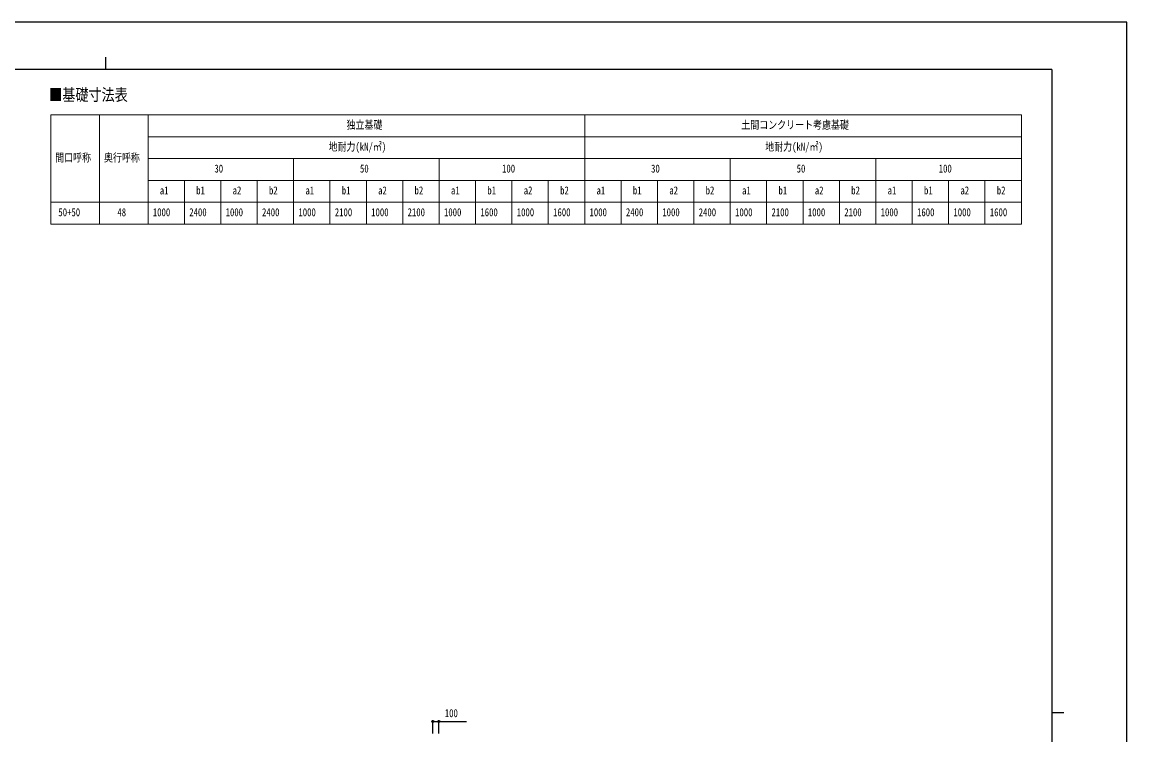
# Model space of a CAD drawing. Units: millimetres, scale not verified. Extents: x -16820 to 16820, y -11880 to 11880.
# Drawn here: x -1396 to 16820, y 129 to 11880 of the extents above; entities that cross this region are included whole.
import ezdxf
from ezdxf.enums import TextEntityAlignment as Align

# ---------------------------------------------------------------- set-up
doc = ezdxf.new("R2010")
doc.units = ezdxf.units.MM
doc.header["$LTSCALE"] = 50
doc.layers.add('0-1_TABLE1', color=7, linetype='Continuous', lineweight=18)
for name, color, linetype in [('0-2_USER1', 3, 'Continuous'), ('0-6_YKK_D', 6, 'Continuous'), ('0-7_YKK_ZWAK', 7, 'Continuous')]:
    doc.layers.add(name, color=color, linetype=linetype)
doc.styles.add('ＭＳ ゴシック', font='')
doc.styles.get('ＭＳ ゴシック').set_extended_font_data('MS Gothic')

msp = doc.modelspace()

# ---------------------------------------------------------------- linework, layer by layer
at = {"layer": '0-1_TABLE1'}
for p, q in [((-919.92, 10350), (15080.08, 10350)), ((-919.92, 10350), (-919.92, 8550)), ((-119.92, 10350), (-119.92, 8550)), ((680.08, 10350), (680.08, 8550)), ((7880.08, 10350), (7880.08, 8550)), ((680.08, 9990), (15080.08, 9990)), ((680.08, 9630), (15080.08, 9630)), ((3080.08, 9630), (3080.08, 8550)), ((5480.08, 9630), (5480.08, 8550)), ((10280.08, 9630), (10280.08, 8550)), ((12680.08, 9630), (12680.08, 8550)), ((680.08, 9270), (15080.08, 9270)), ((1880.08, 9270), (1880.08, 8550)), ((4280.08, 9270), (4280.08, 8550)), ((6680.08, 9270), (6680.08, 8550)), ((9080.08, 9270), (9080.08, 8550)), ((11480.08, 9270), (11480.08, 8550)), ((13880.08, 9270), (13880.08, 8550)), ((-919.92, 8910), (15080.08, 8910)), ((-919.92, 8550), (15080.08, 8550))]:
    msp.add_line(p, q, dxfattribs=at)
for points in [[(15080.08, 10350), (15080.08, 9630), (15080.08, 8910), (15080.08, 8550)], [(1280.08, 9270), (1280.08, 8910), (1280.08, 8550)], [(2480.08, 9270), (2480.08, 8910), (2480.08, 8550)], [(3680.08, 9270), (3680.08, 8910), (3680.08, 8550)], [(4880.08, 9270), (4880.08, 8910), (4880.08, 8550)], [(6080.08, 9270), (6080.08, 8910), (6080.08, 8550)], [(7280.08, 9270), (7280.08, 8910), (7280.08, 8550)], [(8480.08, 9270), (8480.08, 8910), (8480.08, 8550)], [(9680.08, 9270), (9680.08, 8910), (9680.08, 8550)], [(10880.08, 9270), (10880.08, 8910), (10880.08, 8550)], [(12080.08, 9270), (12080.08, 8910), (12080.08, 8550)], [(13280.08, 9270), (13280.08, 8910), (13280.08, 8550)], [(14480.08, 9270), (14480.08, 8910), (14480.08, 8550)]]:
    msp.add_lwpolyline(points, dxfattribs=at)
at = {"layer": '0-6_YKK_D'}
for p, q in [((5375.08, 152.24), (5375.08, 353.24)), ((5475.08, 152.24), (5475.08, 353.24))]:
    msp.add_line(p, q, dxfattribs=at)
msp.add_lwpolyline([(5375.08, 352.24), (5475.08, 352.24), (5929.48, 352.24)], dxfattribs=at)
for centre in [(5375.08, 352.24), (5475.08, 352.24)]:
    msp.add_circle(centre, 17, dxfattribs=at)
at = {"layer": '0-7_YKK_ZWAK'}
for p, q in [((-19.92, 11300), (-19.92, 11100)), ((15580.08, 11100), (-15619.92, 11100)), ((15580.08, 11100), (15580.08, -10100)), ((15580.08, 500), (15780.08, 500))]:
    msp.add_line(p, q, dxfattribs=at)
msp.add_lwpolyline([(-16820, -11880), (16820, -11880), (16820, 11880), (-16820, 11880)], close=True, dxfattribs=at)

# ---------------------------------------------------------------- texts
at = {"layer": '0-1_TABLE1', "style": 'ＭＳ ゴシック', "width": 0.8}
for s, p in [('独立基礎', (3953.68, 10080)), ('土間コンクリート考慮基礎', (10462.48, 10080)), ('地耐力(kN/㎡)', (3656.08, 9720)), ('地耐力(kN/㎡)', (10856.08, 9720)), ('間口呼称', (-851.12, 9540)), ('奥行呼称', (-46.32, 9540)), ('30', (1774.48, 9360)), ('50', (4174.48, 9360)), ('100', (6516.88, 9360)), ('30', (8974.48, 9360)), ('50', (11374.48, 9360)), ('100', (13716.88, 9360)), ('a1', (874.48, 9000)), ('b1', (1474.48, 9000)), ('a2', (2074.48, 9000)), ('b2', (2674.48, 9000)), ('a1', (3274.48, 9000)), ('b1', (3874.48, 9000)), ('a2', (4474.48, 9000)), ('b2', (5074.48, 9000)), ('a1', (5674.48, 9000)), ('b1', (6274.48, 9000)), ('a2', (6874.48, 9000)), ('b2', (7474.48, 9000)), ('a1', (8074.48, 9000)), ('b1', (8674.48, 9000)), ('a2', (9274.48, 9000)), ('b2', (9874.48, 9000)), ('a1', (10474.48, 9000)), ('b1', (11074.48, 9000)), ('a2', (11674.48, 9000)), ('b2', (12274.48, 9000)), ('a1', (12874.48, 9000)), ('b1', (13474.48, 9000)), ('a2', (14074.48, 9000)), ('b2', (14674.48, 9000)), ('50+50', (-798.32, 8640)), ('48', (174.48, 8640)), ('1000', (759.28, 8640)), ('2400', (1359.28, 8640)), ('1000', (1959.28, 8640)), ('2400', (2559.28, 8640)), ('1000', (3159.28, 8640)), ('2100', (3759.28, 8640)), ('1000', (4359.28, 8640)), ('2100', (4959.28, 8640)), ('1000', (5559.28, 8640)), ('1600', (6159.28, 8640)), ('1000', (6759.28, 8640)), ('1600', (7359.28, 8640)), ('1000', (7959.28, 8640)), ('2400', (8559.28, 8640)), ('1000', (9159.28, 8640)), ('2400', (9759.28, 8640)), ('1000', (10359.28, 8640)), ('2100', (10959.28, 8640)), ('1000', (11559.28, 8640)), ('2100', (12159.28, 8640)), ('1000', (12759.28, 8640)), ('1600', (13359.28, 8640)), ('1000', (13959.28, 8640)), ('1600', (14559.28, 8640))]:
    msp.add_text(s, height=132, dxfattribs=at).set_placement(p, align=Align.BOTTOM_LEFT)
at = {"layer": '0-2_USER1', "style": 'ＭＳ ゴシック', "width": 0.8}
msp.add_text('■基礎寸法表', height=197.9, dxfattribs=at).set_placement((-949.8, 10524), align=Align.BOTTOM_LEFT)
at = {"layer": '0-6_YKK_D', "style": 'ＭＳ ゴシック', "width": 0.8}
msp.add_text('100', height=132, dxfattribs=at).set_placement((5573.08, 382.24), align=Align.BOTTOM_LEFT)

doc.saveas('drawing.dxf')
